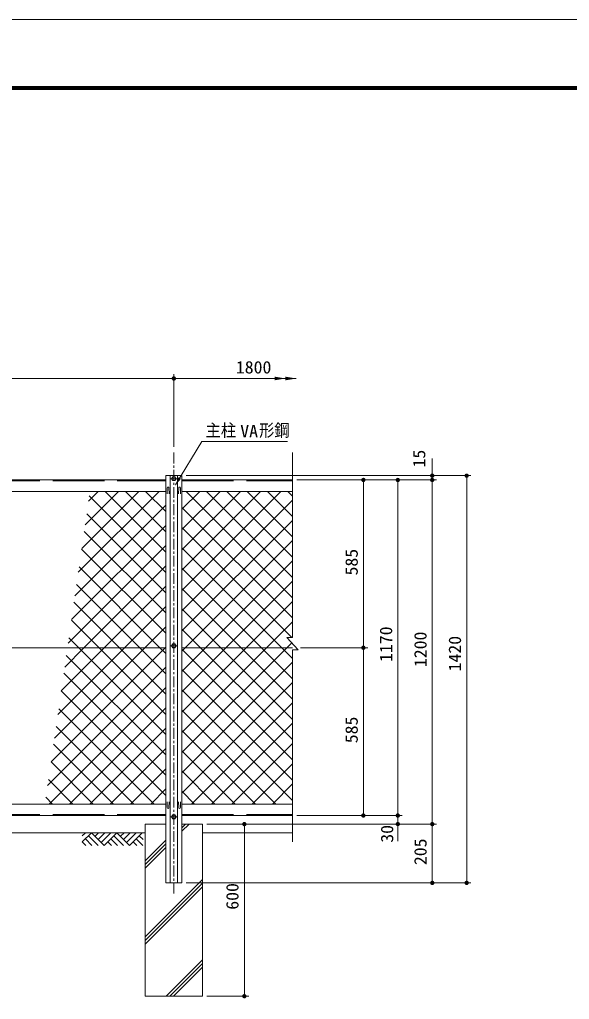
# Model space of a CAD drawing. Units: millimetres, scale not verified. Extents: x -4455 to 4455, y -3150 to 3150.
# Drawn here: x -2054 to -138, y -266 to 3150 of the extents above; entities that cross this region are included whole.
import ezdxf
from ezdxf.enums import TextEntityAlignment as Align

# ---------------------------------------------------------------- set-up
doc = ezdxf.new("R2010")
doc.units = ezdxf.units.MM
doc.header["$LTSCALE"] = 30
doc.linetypes.add('DASHED', pattern=[7.5, 6, -1.5])
doc.linetypes.add('USER1', pattern=[2, 1.25, -0.25, 0.25, -0.25])
for name, color, linetype, lineweight in [('0-1_SUNPOU', 1, 'Continuous', 18), ('0-2_6文字', 7, 'Continuous', 9), ('0-3_4基礎', 4, 'Continuous', 18), ('0-4_5寸法', 1, 'Continuous', 18), ('0-5_1部材', 7, 'Continuous', 18), ('0-6_GL', 7, 'Continuous', 9), ('0-7_中心線', 1, 'USER1', 18), ('0-8_8部品', 7, 'Continuous', 9), ('0-9_0', 1, 'Continuous', 18), ('0-A_2網', 4, 'Continuous', 18), ('0-E_D-TTL', 7, 'Continuous', 9)]:
    doc.layers.add(name, color=color, linetype=linetype, lineweight=lineweight)
doc.styles.add('ＭＳ ゴシック', font='')
doc.styles.get('ＭＳ ゴシック').set_extended_font_data('MS Gothic')

# ---------------------------------------------------------------- blocks, each defined once
blk = doc.blocks.new('M1')
at = {"layer": '0-1_SUNPOU'}
blk.add_line((-7.5, 0), (-57.86, 0), dxfattribs=at)
for points in [[(0, 0), (-7.5, 0), (-7.44, 0.94)], [(0, 0), (-7.44, -0.94), (-7.5, 0)], [(0, 0), (-7.44, 0.94), (-7.26, 1.87)], [(0, 0), (-7.26, -1.87), (-7.44, -0.94)], [(0, 0), (-7.26, 1.87), (-6.97, 2.76)], [(0, 0), (-6.97, -2.76), (-7.26, -1.87)], [(0, 0), (-6.97, 2.76), (-6.57, 3.61)], [(0, 0), (-6.57, -3.61), (-6.97, -2.76)], [(0, 0), (-6.57, 3.61), (-6.07, 4.41)], [(0, 0), (-6.07, -4.41), (-6.57, -3.61)], [(0, 0), (-6.07, 4.41), (-5.47, 5.13)], [(0, 0), (-5.47, -5.13), (-6.07, -4.41)], [(0, 0), (-5.47, 5.13), (-4.78, 5.78)], [(0, 0), (-4.78, -5.78), (-5.47, -5.13)], [(0, 0), (-4.78, 5.78), (-4.02, 6.33)], [(0, 0), (-4.02, -6.33), (-4.78, -5.78)], [(0, 0), (-4.02, 6.33), (-3.19, 6.79)], [(0, 0), (-3.19, -6.79), (-4.02, -6.33)], [(0, 0), (-3.19, 6.79), (-2.32, 7.13)], [(0, 0), (-2.32, -7.13), (-3.19, -6.79)], [(0, 0), (-2.32, 7.13), (-1.41, 7.37)], [(0, 0), (-1.41, -7.37), (-2.32, -7.13)], [(0, 0), (-1.41, 7.37), (-0.47, 7.49)], [(0, 0), (-0.47, -7.49), (-1.41, -7.37)], [(0, 0), (-0.47, 7.49), (0.47, 7.49)], [(0, 0), (0.47, -7.49), (-0.47, -7.49)], [(0, 0), (0.47, 7.49), (1.41, 7.37)], [(0, 0), (1.41, 7.37), (2.32, 7.13)], [(0, 0), (2.32, 7.13), (3.19, 6.79)], [(0, 0), (3.19, 6.79), (4.02, 6.33)], [(0, 0), (4.02, 6.33), (4.78, 5.78)], [(0, 0), (4.78, 5.78), (5.47, 5.13)], [(0, 0), (5.47, 5.13), (6.07, 4.41)], [(0, 0), (6.07, 4.41), (6.57, 3.61)], [(0, 0), (6.57, 3.61), (6.97, 2.76)], [(0, 0), (6.97, 2.76), (7.26, 1.87)], [(0, 0), (7.26, 1.87), (7.44, 0.94)], [(0, 0), (7.44, 0.94), (7.5, 0)], [(0, 0), (1.41, -7.37), (0.47, -7.49)], [(0, 0), (2.32, -7.13), (1.41, -7.37)], [(0, 0), (3.19, -6.79), (2.32, -7.13)], [(0, 0), (4.02, -6.33), (3.19, -6.79)], [(0, 0), (4.78, -5.78), (4.02, -6.33)], [(0, 0), (5.47, -5.13), (4.78, -5.78)], [(0, 0), (6.07, -4.41), (5.47, -5.13)], [(0, 0), (6.57, -3.61), (6.07, -4.41)], [(0, 0), (6.97, -2.76), (6.57, -3.61)], [(0, 0), (7.26, -1.87), (6.97, -2.76)], [(0, 0), (7.44, -0.94), (7.26, -1.87)], [(0, 0), (7.5, 0), (7.44, -0.94)]]:
    blk.add_solid(points, dxfattribs=at)
blk = doc.blocks.new('GL-マーク')
at = {"layer": '0-9_0'}
for p, q in [((-418.12, -21.21), (-396.91, 0)), ((-418.12, -63.64), (-354.48, 0)), ((-354.48, 0), (-265.86, -88.62)), ((-304.52, 0), (-329.5, -24.98)), ((-262.09, 0), (-308.29, -46.2)), ((-219.67, 0), (-287.08, -67.41)), ((-177.24, 0), (-265.86, -88.62)), ((-177.24, 0), (-88.62, -88.62)), ((-127.28, 0), (-152.26, -24.98)), ((-84.85, 0), (-131.05, -46.19)), ((-42.43, 0), (-109.83, -67.41)), ((0, 0), (-88.62, -88.62)), ((-418.12, -63.64), (-393.14, -88.62)), ((-396.91, -42.43), (-350.71, -88.62)), ((-375.7, -21.21), (-308.29, -88.62)), ((-240.88, -63.64), (-215.9, -88.62)), ((-219.67, -42.43), (-173.47, -88.62)), ((-198.45, -21.21), (-131.05, -88.62)), ((-38.66, -88.62), (-63.64, -63.64)), ((3.77, -88.62), (-42.43, -42.43)), ((4.99, -47.42), (-21.21, -21.21))]:
    blk.add_line(p, q, dxfattribs=at)

msp = doc.modelspace()

# ---------------------------------------------------------------- linework, layer by layer
at = {"layer": '0-2_6文字'}
msp.add_lwpolyline([(-1121.1, 1679.1), (-1418.78, 1679.1), (-1510.57, 1527.62)], dxfattribs=at)
msp.add_solid([(-1511.61, 1525.91), (-1500.52, 1554.27), (-1491.61, 1548.87)], dxfattribs=at)
at = {"layer": '0-3_4基礎', "color": 7, "lineweight": 9}
for p, q in [((-1616.68, 344.92), (-1616.68, -255.08)), ((-1616.68, 344.92), (-1544.68, 344.92)), ((-1488.68, 344.92), (-1416.68, 344.92)), ((-1416.68, 344.92), (-1416.68, -255.08)), ((-1616.68, -255.08), (-1416.68, -255.08))]:
    msp.add_line(p, q, dxfattribs=at)
at = {"layer": '0-3_4基礎'}
for p, q in [((-1488.68, 319.8), (-1463.56, 344.92)), ((-1488.68, 332.3), (-1476.06, 344.92)), ((-1488.68, 344.8), (-1488.56, 344.92)), ((-1616.68, 216.8), (-1544.68, 288.8)), ((-1616.68, 204.3), (-1544.68, 276.3)), ((-1616.68, 191.8), (-1544.68, 263.8)), ((-1616.68, -48.54), (-1416.68, 151.46)), ((-1616.68, -61.04), (-1416.68, 138.96)), ((-1616.68, -73.54), (-1416.68, 126.46)), ((-1543.01, -255.08), (-1416.68, -128.74)), ((-1530.51, -255.08), (-1416.68, -141.24)), ((-1518.01, -255.08), (-1416.68, -153.74))]:
    msp.add_line(p, q, dxfattribs=at)
at = {"layer": '0-4_5寸法'}
for p, q in [((-616.14, 1589.92), (-616.14, 1619.92)), ((-1473.68, 1559.92), (-481.14, 1559.92)), ((-1473.68, 1559.92), (-601.14, 1559.92)), ((-1087.97, 1544.92), (-601.14, 1544.92)), ((-1087.97, 1544.92), (-721.14, 1544.92)), ((-1087.97, 1544.92), (-601.14, 1544.92)), ((-1087.97, 1544.92), (-841.14, 1544.92)), ((-616.14, 1544.92), (-616.14, 1559.92)), ((-856.14, 989.92), (-856.14, 1514.92)), ((-736.14, 1514.92), (-736.14, 404.92)), ((-616.14, 1514.92), (-616.14, 374.92)), ((-616.14, 1514.92), (-616.14, 1484.92)), ((-496.14, 169.92), (-496.14, 1529.92)), ((-1075.84, 959.92), (-841.14, 959.92)), ((-1075.84, 959.92), (-841.14, 959.92)), ((-856.14, 929.92), (-856.14, 404.92)), ((-736.14, 404.92), (-736.14, 434.92)), ((-1401.68, 344.92), (-601.14, 344.92)), ((-1401.68, 344.92), (-601.14, 344.92)), ((-1401.68, 344.92), (-721.14, 344.92)), ((-1401.68, 344.92), (-1255.85, 344.92)), ((-1087.97, 374.92), (-721.14, 374.92)), ((-1087.97, 374.92), (-721.14, 374.92)), ((-1087.97, 374.92), (-841.14, 374.92)), ((-736.14, 374.92), (-736.14, 344.92)), ((-1270.85, -225.08), (-1270.85, 314.92)), ((-736.14, 314.92), (-736.14, 284.92)), ((-616.14, 314.92), (-616.14, 169.92)), ((-1473.68, 139.92), (-481.14, 139.92)), ((-1473.68, 139.92), (-601.14, 139.92)), ((-1401.68, -255.08), (-1255.85, -255.08))]:
    msp.add_line(p, q, dxfattribs=at)
at = {"layer": '0-5_1部材', "color": 1}
for p, q in [((-1516.68, 1660.18), (-1516.68, 1913.77)), ((-3286.68, 1898.77), (-1546.68, 1898.77)), ((-1512.25, 1898.77), (-1090.1, 1898.77)), ((-1127.6, 1898.77), (-1263.48, 1898.77))]:
    msp.add_line(p, q, dxfattribs=at)
at = {"layer": '0-5_1部材', "color": 4}
for p, q in [((-1102.97, 1640.56), (-1102.97, 995.78)), ((-1122.97, 995.78), (-1082.97, 952.7)), ((-1102.97, 995.78), (-1122.97, 995.78)), ((-1102.97, 952.7), (-1102.97, 283.49)), ((-1102.97, 952.7), (-1082.97, 952.7))]:
    msp.add_line(p, q, dxfattribs=at)
at = {"layer": '0-5_1部材', "lineweight": 9}
for p, q in [((-3288.68, 1544.92), (-1544.68, 1544.92)), ((-1544.68, 1559.92), (-1544.68, 139.92)), ((-1544.68, 1559.92), (-1488.68, 1559.92)), ((-1488.68, 1559.92), (-1488.68, 139.92)), ((-1488.68, 1544.92), (-1102.97, 1544.92)), ((-3288.68, 1504.92), (-1544.68, 1504.92)), ((-1488.68, 1504.92), (-1102.97, 1504.92)), ((-3288.68, 959.92), (-1544.68, 959.92)), ((-1488.68, 959.92), (-1102.97, 959.92)), ((-3288.68, 414.92), (-1544.68, 414.92)), ((-1488.68, 414.92), (-1102.97, 414.92)), ((-3288.68, 374.92), (-1544.68, 374.92)), ((-1488.68, 374.92), (-1102.97, 374.92)), ((-1544.68, 139.92), (-1488.68, 139.92))]:
    msp.add_line(p, q, dxfattribs=at)
at = {"layer": '0-5_1部材', "color": 1, "linetype": 'DASHED'}
for p, q in [((-3288.68, 1541.92), (-1544.68, 1541.92)), ((-1488.68, 1541.92), (-1102.97, 1541.92)), ((-3288.68, 377.92), (-1544.68, 377.92)), ((-1488.68, 377.92), (-1102.97, 377.92))]:
    msp.add_line(p, q, dxfattribs=at)
at = {"layer": '0-5_1部材', "color": 3}
for p, q in [((-1529.18, 1559.92), (-1529.18, 139.92)), ((-1504.18, 1559.92), (-1504.18, 139.92)), ((-1540.43, 1496.87), (-1539.68, 1517.37)), ((-1532.93, 1496.87), (-1533.68, 1517.37)), ((-1500.43, 1496.87), (-1499.68, 1517.37)), ((-1492.93, 1496.87), (-1493.68, 1517.37)), ((-1540.43, 422.97), (-1539.68, 402.47)), ((-1532.93, 422.97), (-1533.68, 402.47)), ((-1500.43, 422.97), (-1499.68, 402.47)), ((-1492.93, 422.97), (-1493.68, 402.47))]:
    msp.add_line(p, q, dxfattribs=at)
for centre, start, end in [((-1536.68, 1517.37), 0, 180), ((-1496.68, 1517.37), 0, 180), ((-1536.68, 402.47), 180, 0), ((-1496.68, 402.47), 180, 0)]:
    msp.add_arc(centre, 3, start, end, dxfattribs=at)
at = {"layer": '0-5_1部材', "color": 1}
for points in [[(-1165.1, 1905.02), (-1127.6, 1898.77), (-1165.1, 1892.52)], [(-1127.6, 1905.02), (-1090.1, 1898.77), (-1127.6, 1892.52)]]:
    msp.add_solid(points, dxfattribs=at)
at = {"layer": '0-6_GL'}
for p, q in [((-3216.68, 314.92), (-1616.68, 314.92)), ((-1416.68, 314.92), (-1102.97, 314.92))]:
    msp.add_line(p, q, dxfattribs=at)
at = {"layer": '0-7_中心線'}
msp.add_line((-1516.68, 1640.18), (-1516.68, 100.94), dxfattribs=at)
at = {"layer": '0-8_8部品', "color": 1, "linetype": 'USER1', "lineweight": 18}
for p, q in [((-1530.11, 1549.37), (-1503.23, 1549.37)), ((-1530.12, 966.35), (-1503.23, 966.35)), ((-1530.11, 370.47), (-1503.23, 370.47))]:
    msp.add_line(p, q, dxfattribs=at)
at = {"layer": '0-8_8部品', "color": 3, "lineweight": 18}
for p, q in [((-1522.1, 1545.19), (-1522.93, 1545.19)), ((-1511.25, 1545.19), (-1510.43, 1545.19))]:
    msp.add_line(p, q, dxfattribs=at)
for points in [[(-1508.84, 1549.37), (-1512.76, 1556.16), (-1520.6, 1556.16), (-1524.52, 1549.37), (-1520.6, 1542.58), (-1512.76, 1542.58)], [(-1508.84, 966.35), (-1512.76, 973.14), (-1520.6, 973.14), (-1524.52, 966.35), (-1520.6, 959.56), (-1512.76, 959.56)], [(-1508.84, 370.47), (-1512.76, 363.68), (-1520.6, 363.68), (-1524.52, 370.47), (-1520.6, 377.26), (-1512.76, 377.26)]]:
    msp.add_lwpolyline(points, close=True, dxfattribs=at)
for centre in [(-1516.68, 1549.37), (-1516.68, 966.35), (-1516.68, 370.47)]:
    msp.add_circle(centre, 6.8, dxfattribs=at)
at = {"layer": '0-A_2網'}
for p, q in [((-1849.63, 1223.07), (-1567.78, 1504.92)), ((-1837.75, 1305.67), (-1638.49, 1504.92)), ((-1825.87, 1388.26), (-1709.21, 1504.92)), ((-1813.99, 1470.85), (-1779.92, 1504.92)), ((-1544.68, 1293.22), (-1756.38, 1504.92)), ((-1544.68, 1363.93), (-1685.66, 1504.92)), ((-1544.68, 1434.64), (-1614.95, 1504.92)), ((-1488.68, 1442.61), (-1426.36, 1504.92)), ((-1488.68, 1371.9), (-1355.65, 1504.92)), ((-1488.68, 1301.19), (-1284.94, 1504.92)), ((-1488.68, 1230.48), (-1214.23, 1504.92)), ((-1488.68, 1159.76), (-1143.52, 1504.92)), ((-1102.97, 1134.36), (-1473.53, 1504.92)), ((-1102.97, 1205.07), (-1402.82, 1504.92)), ((-1102.97, 1275.78), (-1332.11, 1504.92)), ((-1102.97, 1346.49), (-1261.4, 1504.92)), ((-1102.97, 1417.2), (-1190.69, 1504.92)), ((-1102.97, 1487.91), (-1119.98, 1504.92)), ((-1544.68, 1222.51), (-1811.35, 1489.18)), ((-1488.68, 1089.05), (-1102.97, 1474.76)), ((-1861.51, 1140.48), (-1544.68, 1457.32)), ((-1102.97, 1063.65), (-1488.68, 1449.35)), ((-1544.68, 1151.8), (-1820.24, 1427.37)), ((-1488.68, 1018.34), (-1102.97, 1404.05)), ((-1873.39, 1057.89), (-1544.68, 1386.61)), ((-1105.81, 995.78), (-1488.68, 1378.64)), ((-1544.68, 1081.09), (-1829.13, 1365.55)), ((-1488.68, 947.63), (-1102.97, 1333.33)), ((-1885.27, 975.3), (-1544.68, 1315.9)), ((-1544.68, 1010.38), (-1838.03, 1303.73)), ((-1102.97, 922.23), (-1488.68, 1307.93)), ((-1564.93, 959.92), (-1846.92, 1241.91)), ((-1829.94, 959.92), (-1544.68, 1245.19)), ((-1488.68, 876.92), (-1102.97, 1262.62)), ((-1102.97, 851.52), (-1488.68, 1237.22)), ((-1635.64, 959.92), (-1855.81, 1180.09)), ((-1759.23, 959.92), (-1544.68, 1174.48)), ((-1488.68, 806.21), (-1102.97, 1191.91)), ((-1102.97, 780.81), (-1488.68, 1166.51)), ((-1706.35, 959.92), (-1864.71, 1118.28)), ((-1688.52, 959.92), (-1544.68, 1103.76)), ((-1488.68, 735.5), (-1102.97, 1121.2)), ((-1102.97, 710.1), (-1488.68, 1095.8)), ((-1777.06, 959.92), (-1873.6, 1056.46)), ((-1617.81, 959.92), (-1544.68, 1033.05)), ((-1488.68, 664.79), (-1102.97, 1050.49)), ((-1102.97, 639.39), (-1488.68, 1025.09)), ((-1847.77, 959.92), (-1882.49, 994.64)), ((-1944.68, 562.34), (-1547.1, 959.92)), ((-1932.8, 644.93), (-1617.81, 959.92)), ((-1920.91, 727.53), (-1688.52, 959.92)), ((-1909.03, 810.12), (-1759.23, 959.92)), ((-1897.15, 892.71), (-1829.94, 959.92)), ((-1544.68, 656.82), (-1847.77, 959.92)), ((-1544.68, 727.53), (-1777.06, 959.92)), ((-1544.68, 798.25), (-1706.35, 959.92)), ((-1544.68, 868.96), (-1635.64, 959.92)), ((-1544.68, 939.67), (-1564.93, 959.92)), ((-1547.1, 959.92), (-1544.68, 962.34)), ((-1488.68, 594.08), (-1105.64, 977.11)), ((-1544.68, 586.11), (-1891.38, 932.82)), ((-1102.97, 568.68), (-1488.68, 954.38)), ((-1956.56, 479.75), (-1544.68, 891.63)), ((-1488.68, 523.37), (-1102.97, 909.07)), ((-1544.68, 515.4), (-1900.28, 871)), ((-1102.97, 497.97), (-1488.68, 883.67)), ((-1950.68, 414.92), (-1544.68, 820.92)), ((-1488.68, 452.66), (-1102.97, 838.36)), ((-1544.68, 444.69), (-1909.17, 809.18)), ((-1102.97, 427.25), (-1488.68, 812.96)), ((-1455.7, 414.92), (-1102.97, 767.65)), ((-1585.61, 414.92), (-1918.06, 747.37)), ((-1879.97, 414.92), (-1544.68, 750.21)), ((-1161.35, 414.92), (-1488.68, 742.25)), ((-1656.32, 414.92), (-1926.95, 685.55)), ((-1384.99, 414.92), (-1102.97, 696.94)), ((-1809.26, 414.92), (-1544.68, 679.5)), ((-1232.06, 414.92), (-1488.68, 671.53)), ((-1727.04, 414.92), (-1935.85, 623.73)), ((-1314.28, 414.92), (-1102.97, 626.23)), ((-1738.55, 414.92), (-1544.68, 608.79)), ((-1302.77, 414.92), (-1488.68, 600.82)), ((-1797.75, 414.92), (-1944.74, 561.91)), ((-1243.57, 414.92), (-1102.97, 555.52)), ((-1667.83, 414.92), (-1544.68, 538.08)), ((-1373.48, 414.92), (-1488.68, 530.11)), ((-1868.46, 414.92), (-1953.63, 500.09)), ((-1172.86, 414.92), (-1102.97, 484.81)), ((-1597.12, 414.92), (-1544.68, 467.37)), ((-1444.19, 414.92), (-1488.68, 459.4)), ((-1939.17, 414.92), (-1962.52, 438.28))]:
    msp.add_line(p, q, dxfattribs=at)
at = {"layer": '0-E_D-TTL', "color": 2, "lineweight": 18}
msp.add_lwpolyline([(-4454.85, 3150.21), (4454.85, 3150.21), (4454.85, -3150.21), (-4454.85, -3150.21)], close=True, dxfattribs=at)
at = {"layer": '0-E_D-TTL'}
for points in [[(-4168.47, 2916.87), (4168.47, 2916.87), (4168.47, -2916.87), (-4168.47, -2916.87)], [(-4165.81, 2914.21), (4165.81, 2914.21), (4165.81, -2914.21), (-4165.81, -2914.21)], [(-4163.16, 2911.56), (4163.16, 2911.56), (4163.16, -2911.56), (-4163.16, -2911.56)], [(-4160.51, 2908.91), (4160.51, 2908.91), (4160.51, -2908.91), (-4160.51, -2908.91)], [(-4157.86, 2906.26), (4157.86, 2906.26), (4157.86, -2906.26), (-4157.86, -2906.26)]]:
    msp.add_lwpolyline(points, close=True, dxfattribs=at)

# ---------------------------------------------------------------- block references
at = {"layer": '0-4_5寸法'}
for p, rotation in [((-616.14, 1559.92), 270), ((-856.14, 1544.92), 90), ((-736.14, 1544.92), 90), ((-616.14, 1544.92), 90), ((-616.14, 1544.92), 90), ((-496.14, 1559.92), 90), ((-856.14, 959.92), 270), ((-856.14, 959.92), 90), ((-856.14, 374.92), 270), ((-736.14, 374.92), 270), ((-736.14, 374.92), 270), ((-616.14, 344.92), 270), ((-1270.85, 344.92), 90), ((-736.14, 344.92), 90), ((-616.14, 344.92), 90), ((-616.14, 139.92), 270), ((-496.14, 139.92), 270), ((-1270.85, -255.08), 270)]:
    msp.add_blockref('M1', p, dxfattribs=dict(at, rotation=rotation))
at = {"layer": '0-5_1部材'}
msp.add_blockref('M1', (-1516.68, 1898.77), dxfattribs=at)
at = {"layer": '0-6_GL', "xscale": 0.5, "yscale": 0.5}
msp.add_blockref('GL-マーク', (-1626.57, 314.92), dxfattribs=at)

# ---------------------------------------------------------------- texts
at = {"layer": '0-4_5寸法', "color": 3, "style": 'ＭＳ ゴシック', "width": 1.05}
for s, p in [('15', (-627.39, 1588.45)), ('585', (-862.81, 1211.92)), ('1170', (-742.81, 910.42)), ('1200', (-622.81, 892.42)), ('1420', (-502.81, 877.42)), ('585', (-862.81, 626.92)), ('30', (-739.1, 280.03)), ('205', (-622.81, 201.92)), ('600', (-1278.19, 46.39))]:
    msp.add_text(s, height=43.33, rotation=90, dxfattribs=at).set_placement(p, align=Align.BOTTOM_LEFT)
at = {"layer": '0-5_1部材', "color": 3, "style": 'ＭＳ ゴシック'}
for s, width, p in [('1800', 1.05, (-1300.56, 1903.31)), ('主柱', 0.9, (-1406.07, 1683.46)), ('形鋼', 0.9, (-1219.59, 1683.46)), ('VA', 1.05, (-1285.28, 1680.42))]:
    msp.add_text(s, height=43.33, dxfattribs=dict(at, width=width)).set_placement(p, align=Align.BOTTOM_LEFT)

doc.saveas('drawing.dxf')
